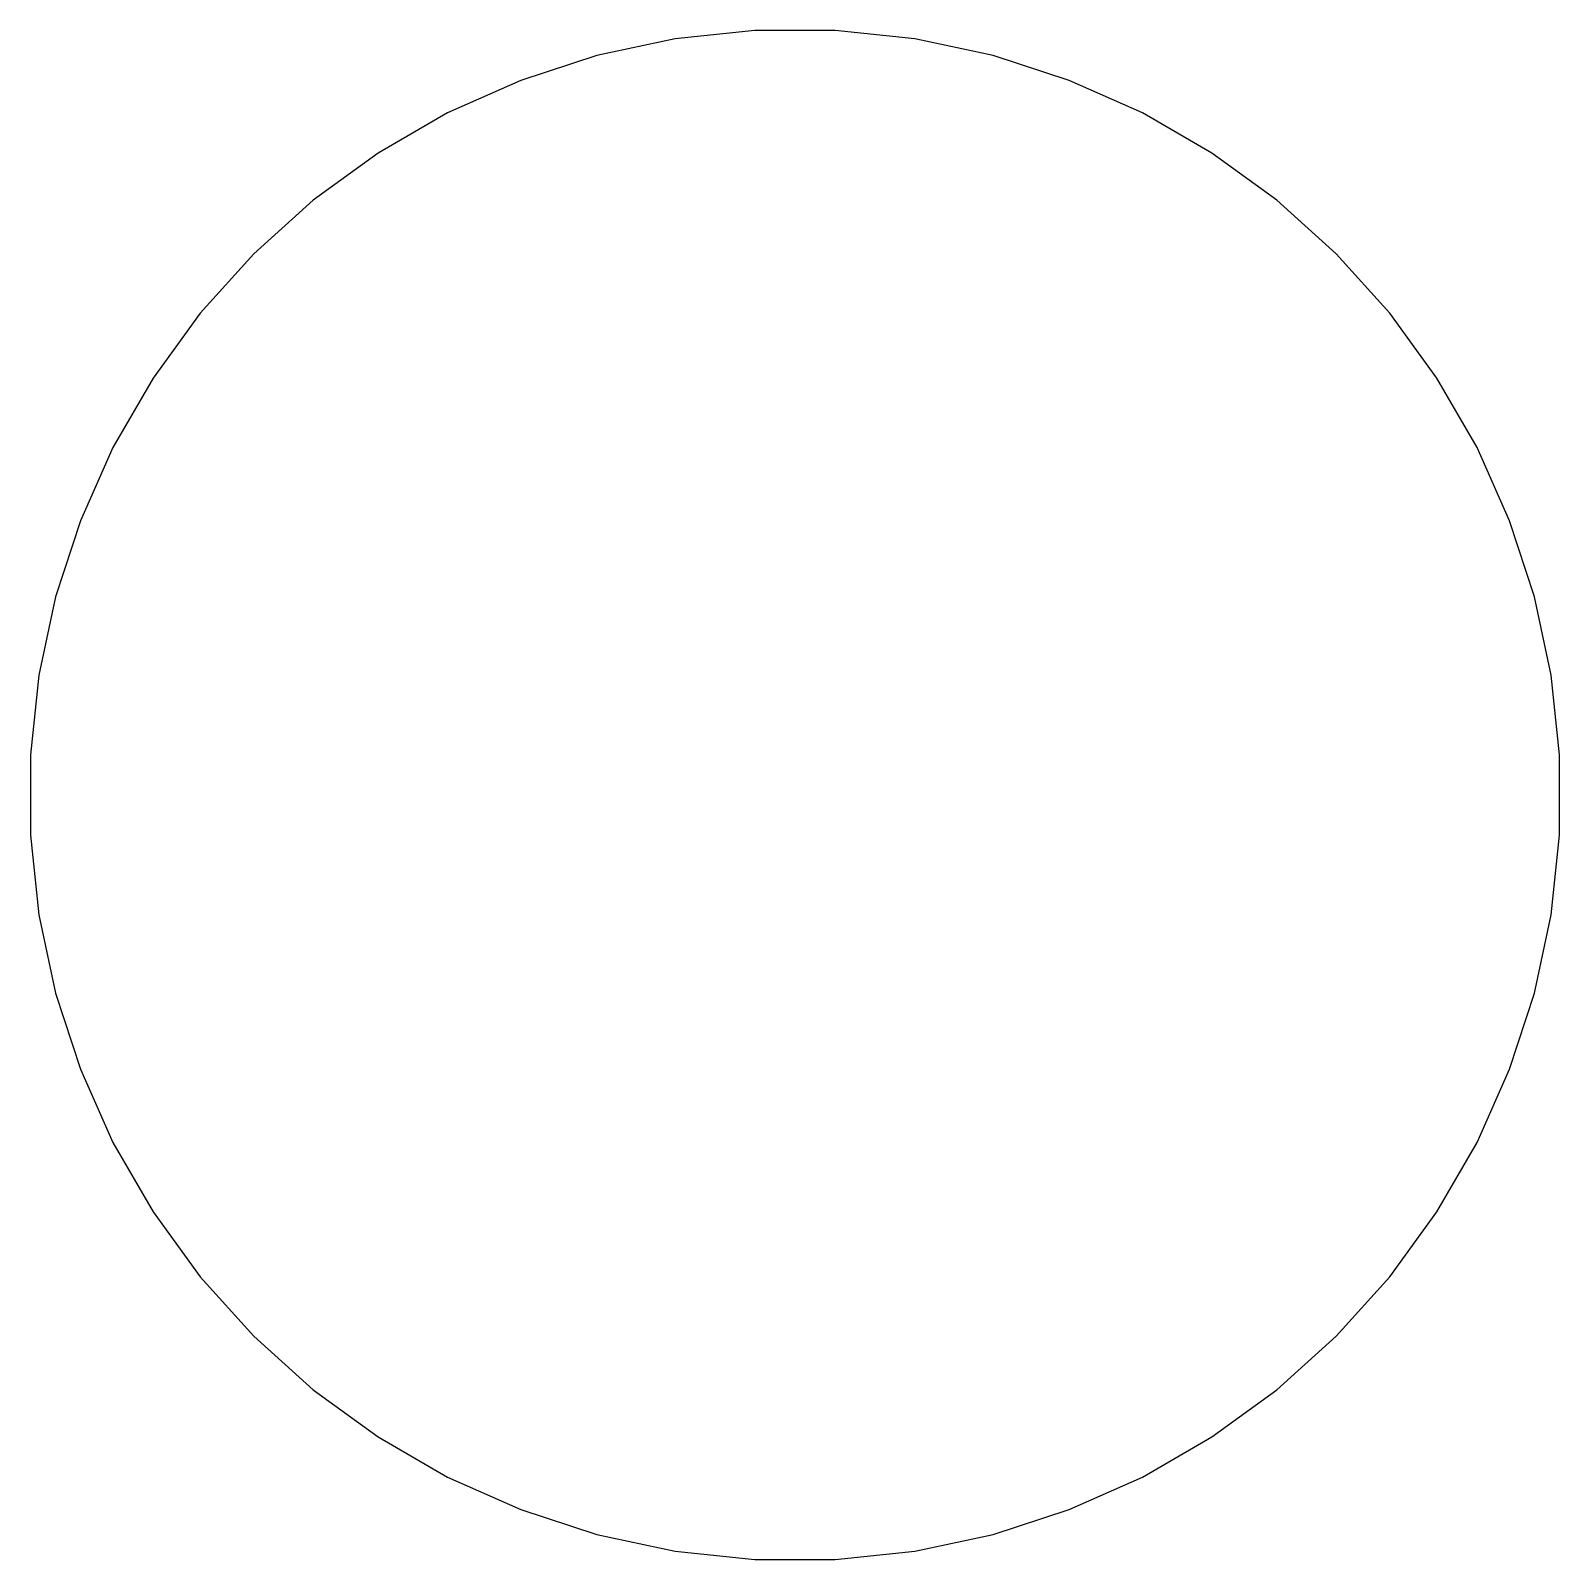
# Model space of a CAD drawing. Header units: metres. Extents: x -6 to 6, y -6 to 6.
import ezdxf

# ---------------------------------------------------------------- set-up
doc = ezdxf.new("R2010")
doc.units = ezdxf.units.M

msp = doc.modelspace()

# ---------------------------------------------------------------- linework, layer by layer
for p, q in [((-0.314016, 5.99178), (-0.938607, 5.92613)), ((0.314016, 5.99178), (-0.314016, 5.99178)), ((0.938607, 5.92613), (0.314016, 5.99178)), ((-0.938607, 5.92613), (-1.55291, 5.79555)), ((1.55291, 5.79555), (0.938607, 5.92613)), ((-1.55291, 5.79555), (-2.15021, 5.60148)), ((2.15021, 5.60148), (1.55291, 5.79555)), ((-2.15021, 5.60148), (-2.72394, 5.34604)), ((2.72394, 5.34604), (2.15021, 5.60148)), ((-2.72394, 5.34604), (-3.26783, 5.03202)), ((3.26783, 5.03202), (2.72394, 5.34604)), ((-3.26783, 5.03202), (-3.77592, 4.66288)), ((3.77592, 4.66288), (3.26783, 5.03202)), ((-3.77592, 4.66288), (-4.24264, 4.24264)), ((4.24264, 4.24264), (3.77592, 4.66288)), ((-4.24264, 4.24264), (-4.66288, 3.77592)), ((4.66288, 3.77592), (4.24264, 4.24264)), ((-4.66288, 3.77592), (-5.03202, 3.26783)), ((5.03202, 3.26783), (4.66288, 3.77592)), ((-5.03202, 3.26783), (-5.34604, 2.72394)), ((5.34604, 2.72394), (5.03202, 3.26783)), ((-5.34604, 2.72394), (-5.60148, 2.15021)), ((5.60148, 2.15021), (5.34604, 2.72394)), ((-5.60148, 2.15021), (-5.79555, 1.55291)), ((5.79555, 1.55291), (5.60148, 2.15021)), ((-5.79555, 1.55291), (-5.92613, 0.938607)), ((5.92613, 0.938607), (5.79555, 1.55291)), ((-5.92613, 0.938607), (-5.99178, 0.314016)), ((5.99178, 0.314016), (5.92613, 0.938607)), ((-5.99178, 0.314016), (-5.99178, -0.314016)), ((5.99178, -0.314016), (5.99178, 0.314016)), ((-5.99178, -0.314016), (-5.92613, -0.938607)), ((5.92613, -0.938607), (5.99178, -0.314016)), ((-5.92613, -0.938607), (-5.79555, -1.55291)), ((5.79555, -1.55291), (5.92613, -0.938607)), ((-5.79555, -1.55291), (-5.60148, -2.15021)), ((5.60148, -2.15021), (5.79555, -1.55291)), ((-5.60148, -2.15021), (-5.34604, -2.72394)), ((5.34604, -2.72394), (5.60148, -2.15021)), ((-5.34604, -2.72394), (-5.03202, -3.26783)), ((5.03202, -3.26783), (5.34604, -2.72394)), ((-5.03202, -3.26783), (-4.66288, -3.77592)), ((4.66288, -3.77592), (5.03202, -3.26783)), ((-4.66288, -3.77592), (-4.24264, -4.24264)), ((4.24264, -4.24264), (4.66288, -3.77592)), ((-4.24264, -4.24264), (-3.77592, -4.66288)), ((3.77592, -4.66288), (4.24264, -4.24264)), ((-3.77592, -4.66288), (-3.26783, -5.03202)), ((3.26783, -5.03202), (3.77592, -4.66288)), ((-3.26783, -5.03202), (-2.72394, -5.34604)), ((2.72394, -5.34604), (3.26783, -5.03202)), ((-2.72394, -5.34604), (-2.15021, -5.60148)), ((2.15021, -5.60148), (2.72394, -5.34604)), ((-2.15021, -5.60148), (-1.55291, -5.79555)), ((1.55291, -5.79555), (2.15021, -5.60148)), ((-1.55291, -5.79555), (-0.938607, -5.92613)), ((0.938607, -5.92613), (1.55291, -5.79555)), ((-0.938607, -5.92613), (-0.314016, -5.99178)), ((-0.314016, -5.99178), (0.314016, -5.99178)), ((0.314016, -5.99178), (0.938607, -5.92613))]:
    msp.add_line(p, q)

doc.saveas('drawing.dxf')
